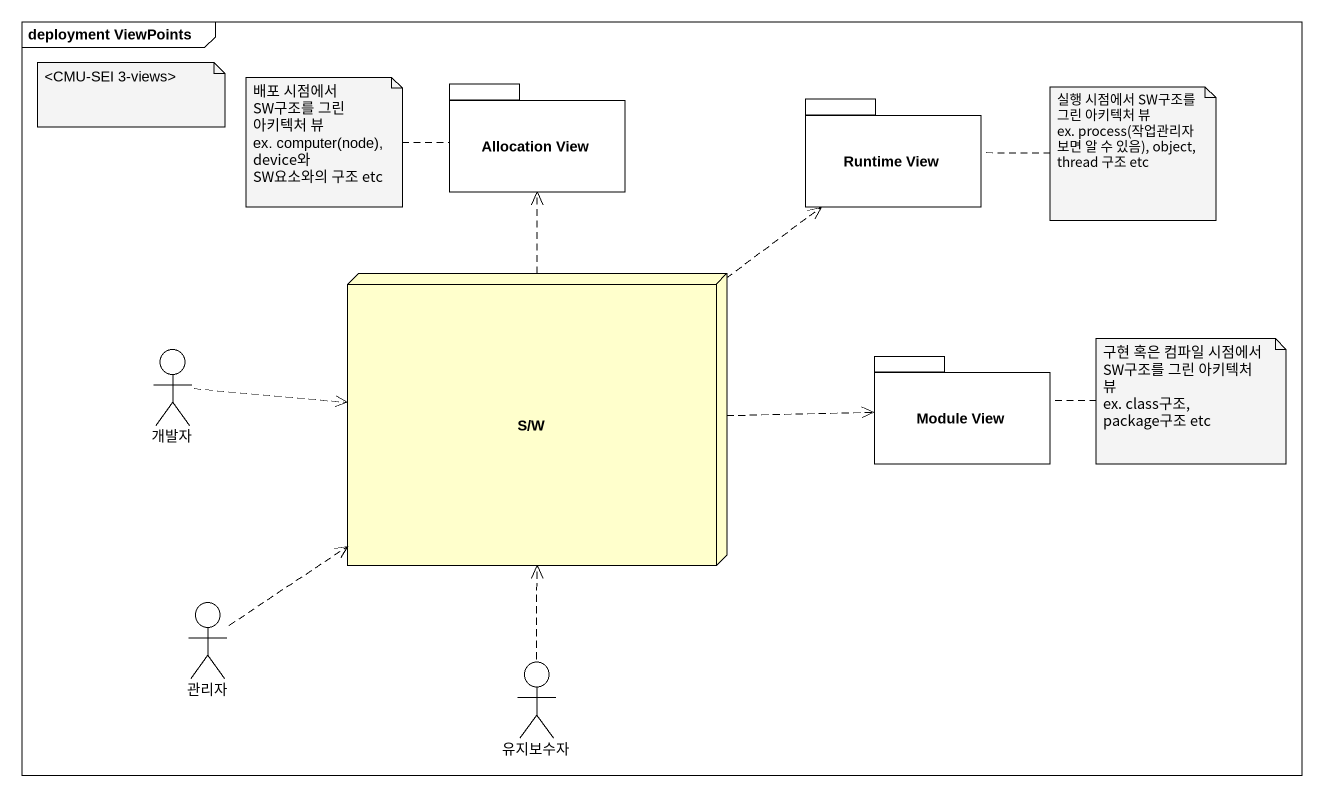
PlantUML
@startuml
mainframe deployment ViewPoints
package "Allocation View" as Allocation_View {
}
package "Runtime View" as Runtime_View {
}
node "S/W" as S_W
actor 개발자
package "Module View" as Module_View {
}
actor 관리자
actor 유지보수자
S_W .up.> Allocation_View
S_W .up.> Runtime_View
S_W .right.> Module_View
개발자 .right.> S_W
관리자 .up.> S_W
유지보수자 .up.> S_W
note as N1
  <CMU-SEI 3-views>
end note
note left of Allocation_View
  배포 시점에서 SW구조를 그린 아키텍처 뷰
  ex. computer(node), device와 SW요소와의 구조 etc
end note
note right of Runtime_View
  실행 시점에서 SW구조를 그린 아키텍처 뷰
  ex. process(작업관리자 보면 알 수 있음), object, thread 구조 etc
end note
note right of Module_View
  구현 혹은 컴파일 시점에서 SW구조를 그린 아키텍처 뷰
  ex. class구조, package구조 etc
end note
@enduml
